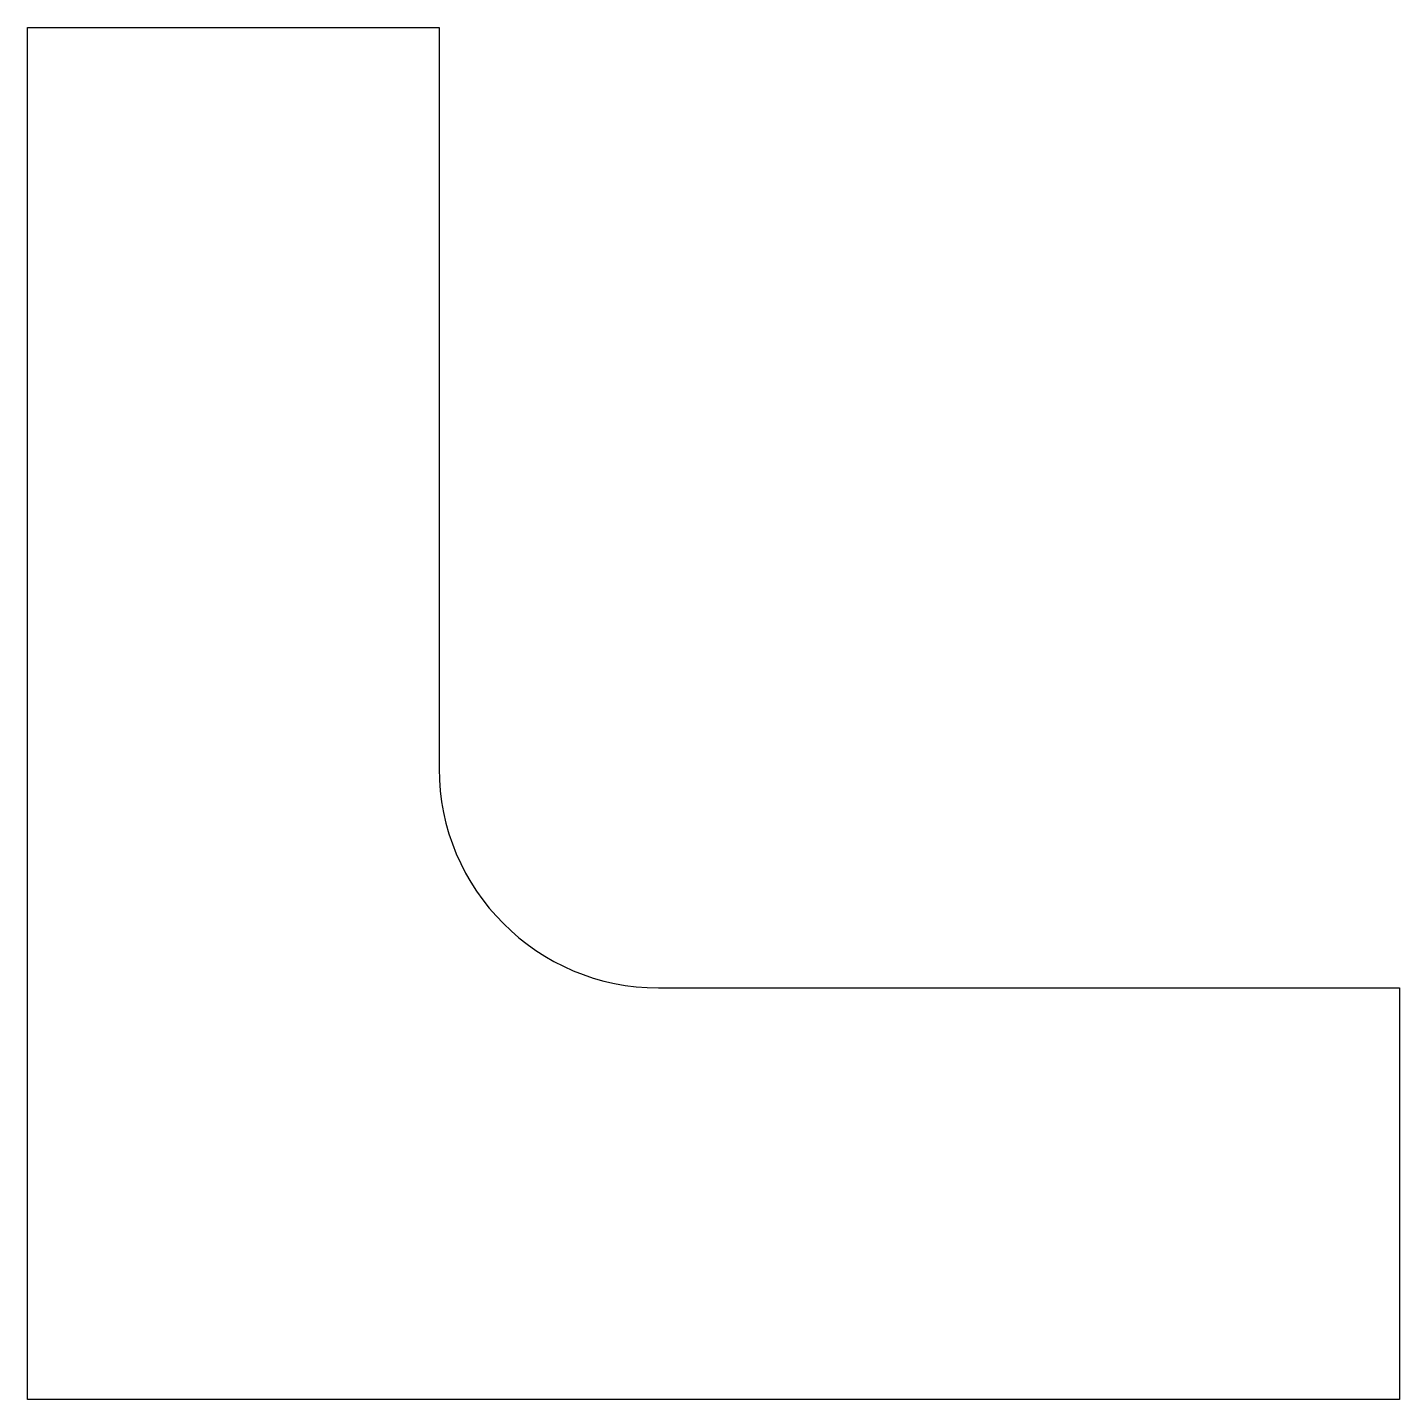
# Model space of a CAD drawing. Header units: metres. Extents: x 0 to 50, y 0 to 50.
import ezdxf

# ---------------------------------------------------------------- set-up
doc = ezdxf.new("R2010")
doc.units = ezdxf.units.M

msp = doc.modelspace()

# ---------------------------------------------------------------- linework, layer by layer
for p, q in [((0, 0), (0, 50)), ((0, 50), (15, 50)), ((15, 50), (15, 23)), ((23, 15), (50, 15)), ((50, 15), (50, 0)), ((50, 0), (0, 0))]:
    msp.add_line(p, q)
msp.add_arc((23, 23), 8, 180, 270)

doc.saveas('drawing.dxf')
